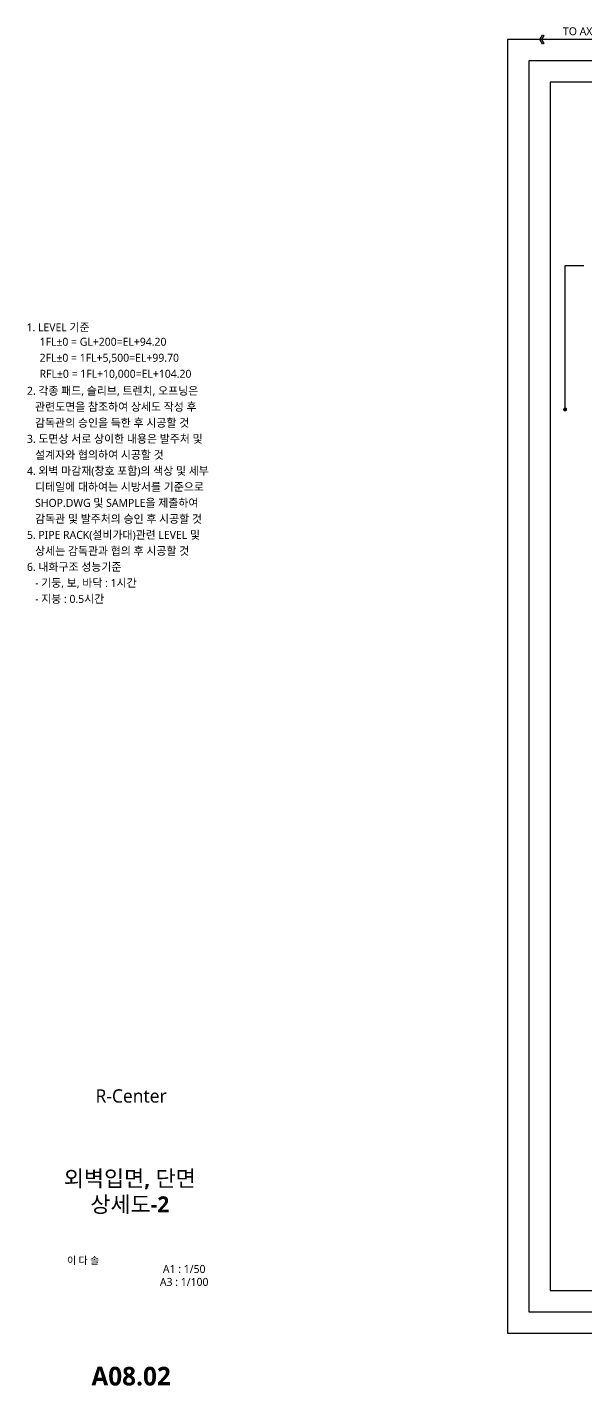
# Model space of a CAD drawing. Header units: millimetres. Extents: x 2568 to 292571, y 1285 to 27671.
# Drawn here: x 78926 to 89398, y 1469 to 26927 of the extents above; entities that cross this region are included whole.
import ezdxf
from ezdxf.enums import TextEntityAlignment as Align

# ---------------------------------------------------------------- set-up
doc = ezdxf.new("R2010")
doc.units = ezdxf.units.MM
doc.header["$LTSCALE"] = 200
for name, color, linetype in [('3TXT', 3, 'Continuous'), ('A-dim', 7, 'Continuous'), ('DIM-2', 7, 'Continuous'), ('SYM-LEAD', 6, 'Continuous'), ('TEXT', 3, 'Continuous'), ('XR-SHEET$0$TITLE', 7, 'Continuous'), ('XR-SHEET$1$SHT', 5, 'Continuous'), ('XR-SHEET$1$TEXT', 3, 'Continuous')]:
    doc.layers.add(name, color=color, linetype=linetype)
doc.layers.add('NOPLOT', color=191, linetype='Continuous', plot=False)
doc.styles.add('GAUN', font='malgun.ttf')
doc.styles.add('T1', font='malgun.ttf')
doc.styles.add('XR-SHEET$0$굴림체(옥산)', font='malgun.ttf')
doc.styles.add('XR-SHEET$0$맑은고딕B', font='malgunbd.ttf')
doc.styles.add('맑은고딕B', font='malgunbd.ttf')
doc.styles.add('스타일1', font='malgun.ttf')
doc.dimstyles.new('DIM-QD 1', dxfattribs={"dimtxt": 3, "dimasz": 1.5, "dimexe": 1, "dimexo": 0, "dimgap": 1, "dimtad": 1, "dimdec": 3, "dimdsep": 46, "dimlunit": 6, "dimtxsty": '스타일1', "dimblk1": 'ARCHTICK', "dimblk2": 'ARCHTICK', "dimsah": 1, "dimcen": 0, "dimclrd": 256, "dimclre": 256, "dimclrt": 3, "dimazin": 2, "dimtfac": 1, "dimtdec": 3, "dimtix": 1, "dimtmove": 2, "dimatfit": 3, "dimldrblk": 'ARCHTICK', "dimfxl": 1, "dimtolj": 1, "dimtzin": 0, "dimarcsym": 0})

# ---------------------------------------------------------------- blocks, each defined once
blk = doc.blocks.new('_ARCHTICK')
at = {"color": 0, "linetype": 'ByBlock', "const_width": 0.15}
blk.add_lwpolyline([(-0.5, -0.5), (0.5, 0.5)], dxfattribs=at)
blk = doc.blocks.new('XR-SHEET$0$TITLE')
at = {"layer": 'XR-SHEET$0$TITLE', "true_color": 0x000000, "style": 'XR-SHEET$0$굴림체(옥산)'}
for tag, height, p in [('동명칭', 6, (776.77, -457.26)), ('SCALE-A1', 3, (797.5, -522)), ('SCALE-A3', 3, (797.5, -527)), ('DATA', 3, (797.5, -540))]:
    blk.add_attdef(tag, text='', height=height, dxfattribs=at).set_placement(p, align=Align.MIDDLE)
for tag, height, p in [('TITLE1', 6, (776.5, -479.4)), ('TITLE4', 6, (776.5, -484.39)), ('TITLE2', 6, (776.5, -489)), ('TITLE5', 6, (776.5, -493.99)), ('TITLE3', 6, (776.5, -498.7)), ('NAME-1', 3, (760.16, -517.5)), ('NAME-2', 3, (760.16, -526.5)), ('A0.00', 7, (776.5, -561))]:
    blk.add_attdef(tag, text='', height=height, dxfattribs=at).set_placement(p, align=Align.MIDDLE_CENTER)
blk = doc.blocks.new('A$C1ac9ef66')
at = {"layer": '3TXT', "style": '스타일1'}
for s, p in [('1. LEVEL 기준', (0, 0)), ('1FL±0 = GL+200=EL+94.20', (245, -270)), ('2FL±0 = 1FL+5,500=EL+99.70', (245, -570)), ('RFL±0 = 1FL+10,000=EL+104.20', (245, -870)), ('2. 각종 패드, 슬리브, 트렌치, 오프닝은', (8, -1189)), ('   관련도면을 참조하여 상세도 작성 후 ', (8, -1489)), ('   감독관의 승인을 득한 후 시공할 것', (8, -1789)), ('3. 도면상 서로 상이한 내용은 발주처 및   ', (8, -2089)), ('   설계자와 협의하여 시공할 것', (8, -2389)), ('4. 외벽 마감재(창호 포함)의 색상 및 세부', (8, -2689)), ('   디테일에 대하여는 시방서를 기준으로', (8, -2989)), ('   SHOP.DWG 및 SAMPLE을 제출하여', (8, -3289)), ('   감독관 및 발주처의 승인 후 시공할 것', (8, -3589)), ('5. PIPE RACK(설비가대)관련 LEVEL 및 ', (8, -3889)), ('   상세는 감독관과 협의 후 시공할 것 ', (8, -4189)), ('6. 내화구조 성능기준', (8, -4489)), ('   - 기둥, 보, 바닥 : 1시간', (8, -4789)), ('   - 지붕 : 0.5시간', (8, -5089))]:
    blk.add_text(s, height=150, dxfattribs=at).set_placement(p)

msp = doc.modelspace()

# ---------------------------------------------------------------- linework, layer by layer
at = {"layer": 'A-dim', "ltscale": 30}
msp.add_lwpolyline([(90956.2, 26696.5), (88537.7, 26696.5), (88587.7, 26783.1), (88609.3, 26770.6), (88566.5, 26696.5), (88609.3, 26622.4), (88587.7, 26609.9), (88537.7, 26696.5)], dxfattribs=at)
at = {"layer": 'NOPLOT'}
for points in [[(87929.6, 2455.2), (107363, 2455.2), (107363, 26696.5), (87929.6, 26696.5)], [(88329.6, 2855.2), (106963, 2855.2), (106963, 26296.5), (88329.6, 26296.5)], [(88729.6, 3255.2), (106563, 3255.2), (106563, 25896.5), (88729.6, 25896.5)]]:
    msp.add_lwpolyline(points, close=True, dxfattribs=at)

# ---------------------------------------------------------------- block references
at = {"layer": 'DIM-2'}
msp.add_blockref('A$C1ac9ef66', (78914.2, 21227.8), dxfattribs=at)
at = {"layer": 'TEXT'}
ref = msp.add_blockref('XR-SHEET$0$TITLE', (42050, 0), dxfattribs=dict(at, xscale=50, yscale=50, zscale=50))
ref.add_attrib('TITLE2', '외벽입면, 단면', dxfattribs={"layer": 'XR-SHEET$1$SHT', "color": 4, "true_color": 0x000004, "height": 300, "style": '맑은고딕B'}).set_placement((80850, 5354.3), align=Align.MIDDLE_CENTER)
ref.add_attrib('TITLE3', '상세도-2', dxfattribs={"layer": 'XR-SHEET$1$SHT', "color": 4, "true_color": 0x000004, "height": 300, "style": 'XR-SHEET$0$맑은고딕B'}).set_placement((80850, 4869.1, 688.6), align=Align.MIDDLE_CENTER)
ref.add_attrib('NAME-1', '이 다 솔', dxfattribs={"layer": 'XR-SHEET$1$TEXT', "color": 3, "true_color": 0x000003, "height": 135, "style": 'GAUN'}).set_placement((79675, 3816.6, 688.6), align=Align.MIDDLE_LEFT)
ref.add_attrib('SCALE-A1', 'A1 : 1/50', dxfattribs={"layer": 'XR-SHEET$1$SHT', "color": 3, "true_color": 0x000003, "height": 150, "style": 'GAUN'}).set_placement((81869.6, 3658.6), align=Align.MIDDLE_CENTER)
ref.add_attrib('SCALE-A3', 'A3 : 1/100', dxfattribs={"layer": 'XR-SHEET$1$SHT', "color": 3, "true_color": 0x000003, "height": 150, "style": 'GAUN'}).set_placement((81869.6, 3415.4), align=Align.MIDDLE_CENTER)
ref.add_attrib('A0.00', 'A08.02', dxfattribs={"layer": 'XR-SHEET$1$SHT', "color": 4, "true_color": 0x000004, "height": 350, "style": '맑은고딕B'}).set_placement((80875, 1650), align=Align.MIDDLE_CENTER)

# ---------------------------------------------------------------- texts
at = {"layer": 'A-dim', "color": 3, "style": 'T1'}
msp.add_text('TO AXIS"7" 10,000', height=150, dxfattribs=at).set_placement((88970, 26775.1))
at = {"layer": 'TEXT', "style": '스타일1'}
msp.add_text('R-Center', height=250, dxfattribs=at).set_placement((80875, 6900), align=Align.MIDDLE_CENTER)

# ---------------------------------------------------------------- leaders
at = {"layer": 'SYM-LEAD'}
msp.add_leader([(89009.8, 19764.7), (89009.8, 22459.5), (89359.8, 22459.5)], dimstyle='DIM-QD 1', override={"dimscale": 50, "dimasz": 1.5, "dimtad": 0, "dimclrd": 6, "dimldrblk": 'DOT'}, dxfattribs=at)

doc.saveas('drawing.dxf')
